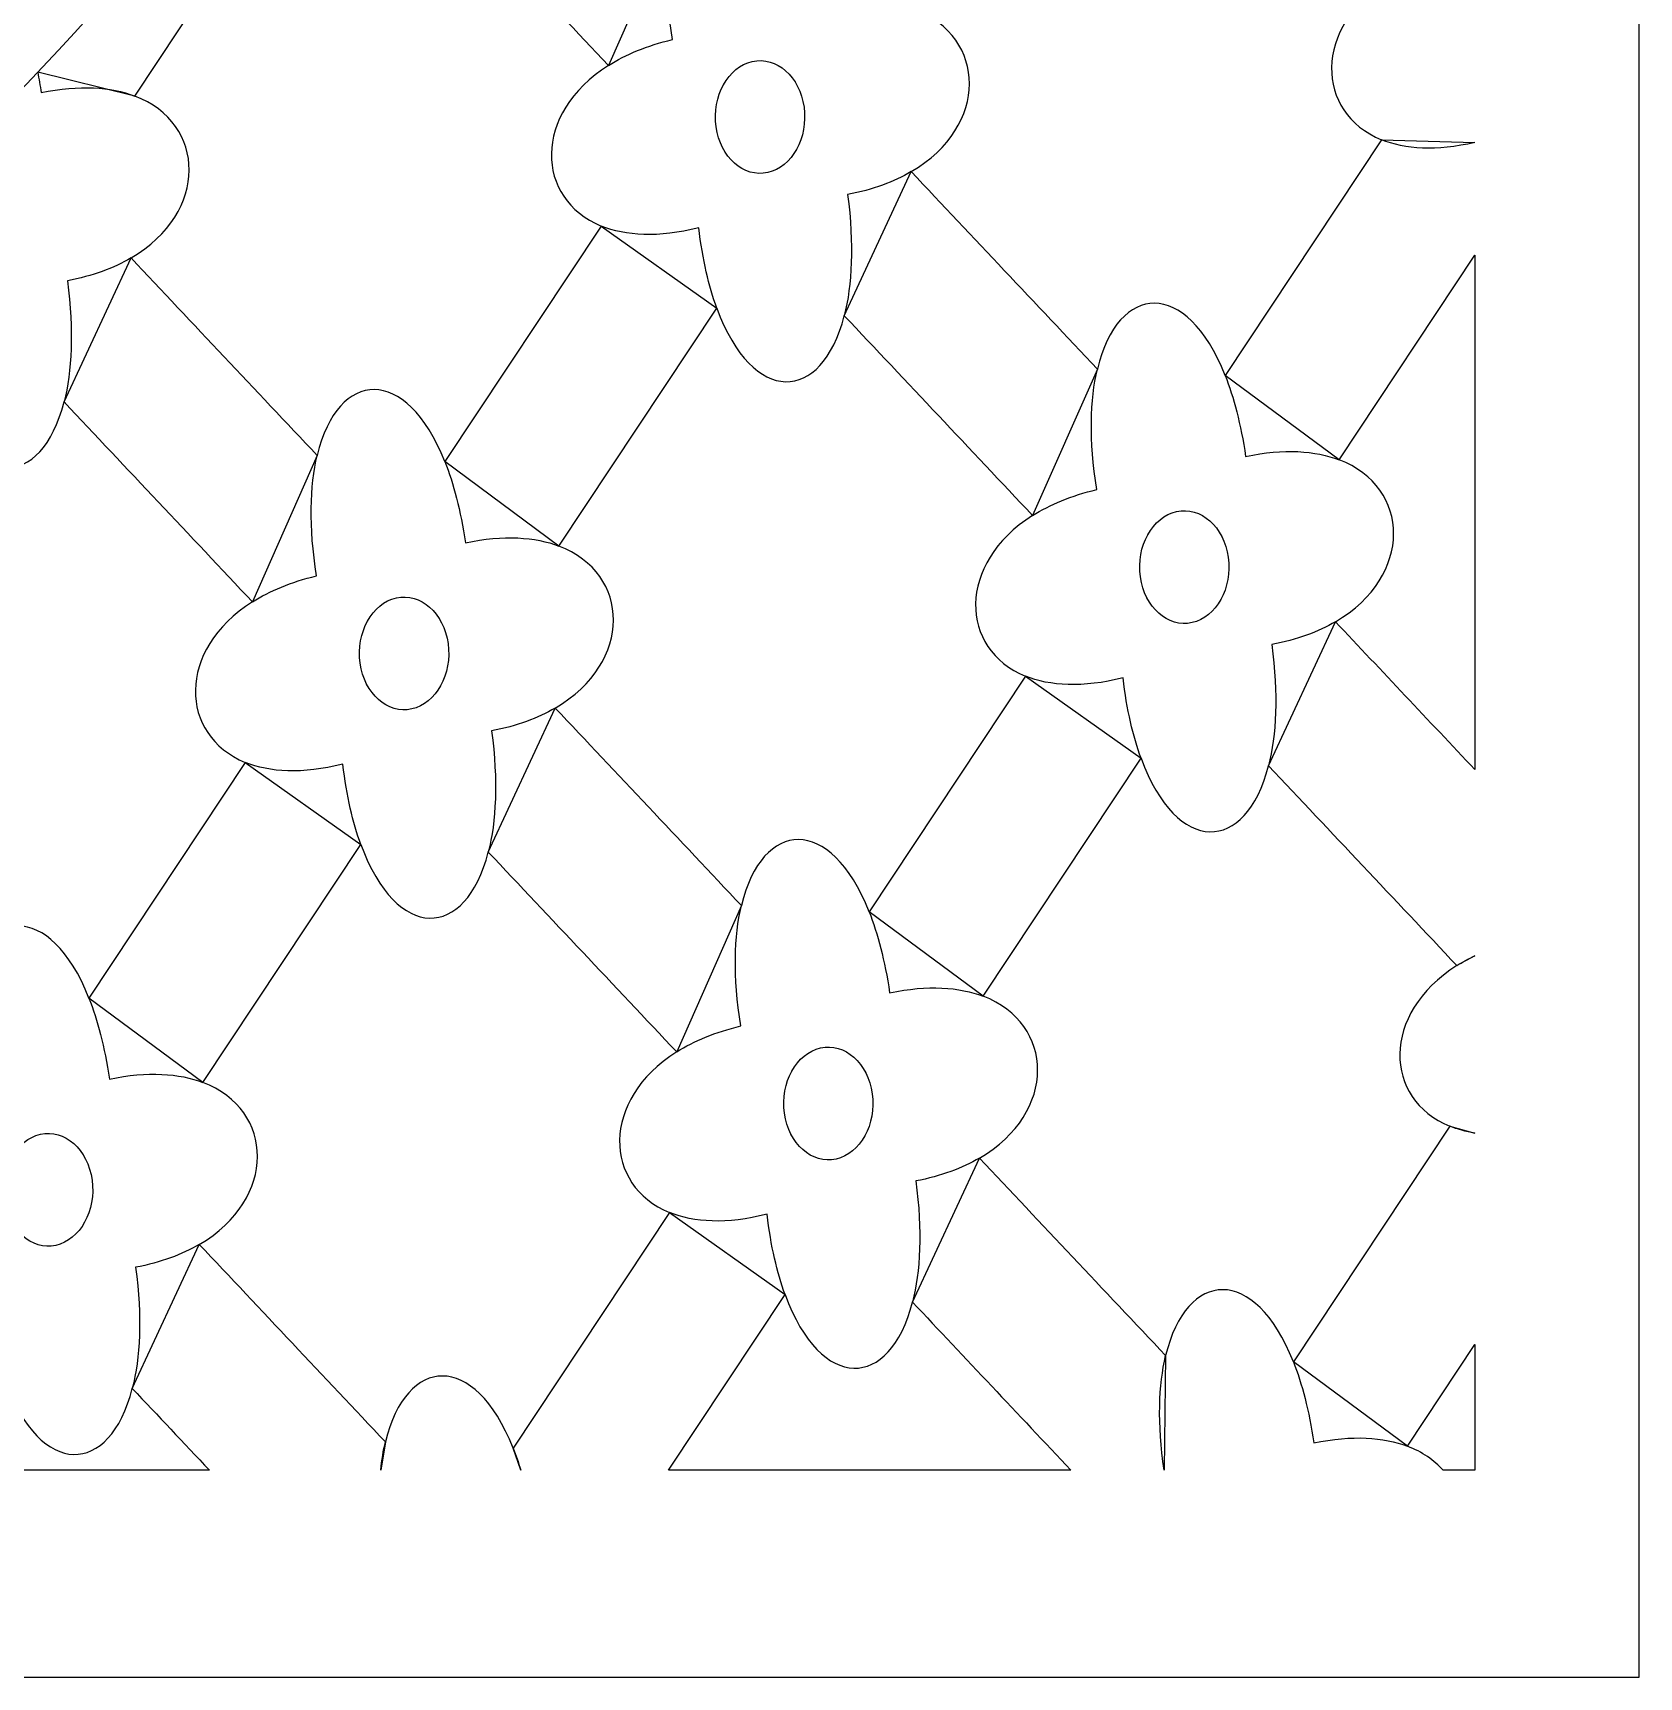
# Model space of a CAD drawing. Header units: centimetres. Extents: x 1.8 to 13.7, y -5.9 to 9.6.
# Drawn here: x 6.016 to 7.522, y -5.903 to -4.361 of the extents above; entities that cross this region are included whole.
import ezdxf

# ---------------------------------------------------------------- set-up
doc = ezdxf.new("R2010")
doc.units = ezdxf.units.CM
doc.header["$MEASUREMENT"] = 0
doc.layers.add('layer 1', color=7, linetype='Continuous')

msp = doc.modelspace()

# ---------------------------------------------------------------- linework, layer by layer
at = {"layer": 'layer 1', "color": 7}
for points, knots in [([(1.82375, 9.60243), (1.82375, 9.60243), (7.5222, 9.60243), (7.5222, 9.60243), (7.5222, 9.60243), (7.5222, 9.60243), (7.5222, -5.9026), (7.5222, -5.9026), (7.5222, -5.9026), (7.5222, -5.9026), (1.82375, -5.9026), (1.82375, -5.9026), (1.82375, -5.9026), (1.82375, -5.9026), (1.82375, 9.60243), (1.82375, 9.60243)], [0, 0, 0, 0, 0.2, 0.2, 0.2, 0.2, 0.4, 0.4, 0.4, 0.4, 0.6, 0.6, 0.6, 0.6, 1, 1, 1, 1]), ([(7.3682, -2.62354), (7.39259, -2.9877), (7.14111, -3.31673), (6.6514, -3.29242), (6.6514, -3.29242), (6.49824, -3.79455), (6.22865, -4.22455), (5.88486, -4.52902), (5.88486, -4.52902), (5.54106, -4.83346), (5.12304, -5.0124), (4.67301, -5.0124), (4.67301, -5.0124), (4.22299, -5.0124), (3.80498, -4.83346), (3.46118, -4.52902), (3.46118, -4.52902), (3.11738, -4.22455), (2.8478, -3.79455), (2.69464, -3.29242), (2.69464, -3.29242), (2.19987, -3.31698), (1.94828, -2.98088), (1.97869, -2.61225), (1.97869, -2.61225), (1.97869, -2.61225), (7.3682, -2.62354), (7.3682, -2.62354)], [0, 0, 0, 0, 0.125, 0.125, 0.125, 0.125, 0.25, 0.25, 0.25, 0.25, 0.375, 0.375, 0.375, 0.375, 0.5, 0.5, 0.5, 0.5, 0.625, 0.625, 0.625, 0.625, 0.75, 0.75, 0.75, 0.75, 1, 1, 1, 1]), ([(7.01432, -4.67634), (7.03365, -4.59525), (7.09789, -4.59066), (7.13404, -4.68216), (7.13404, -4.68216), (7.13404, -4.68216), (7.28065, -4.46123), (7.28065, -4.46123), (7.28065, -4.46123), (7.21855, -4.43584), (7.21579, -4.35589), (7.28735, -4.3107), (7.28735, -4.3107), (7.22849, -4.24823), (7.16961, -4.18578), (7.11074, -4.12332), (7.11074, -4.12332), (7.08968, -4.20598), (7.02486, -4.20808), (6.9913, -4.11626), (6.9913, -4.11626), (6.9913, -4.11626), (6.84325, -4.33934), (6.84325, -4.33934), (6.84325, -4.33934), (6.91066, -4.36506), (6.91317, -4.44828), (6.83979, -4.49118), (6.83979, -4.49118), (6.89796, -4.55291), (6.95614, -4.61462), (7.01432, -4.67634)], [0, 0, 0, 0, 0.1111111, 0.1111111, 0.1111111, 0.1111111, 0.2222222, 0.2222222, 0.2222222, 0.2222222, 0.3333333, 0.3333333, 0.3333333, 0.3333333, 0.4444444, 0.4444444, 0.4444444, 0.4444444, 0.5555556, 0.5555556, 0.5555556, 0.5555556, 0.6666667, 0.6666667, 0.6666667, 0.6666667, 0.7777778, 0.7777778, 0.7777778, 0.7777778, 1, 1, 1, 1]), ([(6.28284, -4.75726), (6.30217, -4.67616), (6.36641, -4.67158), (6.40255, -4.76307), (6.40255, -4.76307), (6.40255, -4.76307), (6.54918, -4.54215), (6.54918, -4.54215), (6.54918, -4.54215), (6.48706, -4.51674), (6.4843, -4.43681), (6.55588, -4.39161), (6.55588, -4.39161), (6.497, -4.32915), (6.43814, -4.2667), (6.37926, -4.20424), (6.37926, -4.20424), (6.3582, -4.28689), (6.29338, -4.289), (6.25981, -4.19718), (6.25981, -4.19718), (6.25981, -4.19718), (6.11177, -4.42026), (6.11177, -4.42026), (6.11177, -4.42026), (6.17918, -4.44598), (6.18169, -4.5292), (6.1083, -4.5721), (6.1083, -4.5721), (6.16648, -4.63381), (6.22465, -4.69553), (6.28284, -4.75726)], [0, 0, 0, 0, 0.1111111, 0.1111111, 0.1111111, 0.1111111, 0.2222222, 0.2222222, 0.2222222, 0.2222222, 0.3333333, 0.3333333, 0.3333333, 0.3333333, 0.4444444, 0.4444444, 0.4444444, 0.4444444, 0.5555556, 0.5555556, 0.5555556, 0.5555556, 0.6666667, 0.6666667, 0.6666667, 0.6666667, 0.7777778, 0.7777778, 0.7777778, 0.7777778, 1, 1, 1, 1]), ([(6.61658, -4.25439), (6.60979, -4.28288), (6.60853, -4.32078), (6.61599, -4.36731), (6.61599, -4.36731), (6.59204, -4.37295), (6.57205, -4.38139), (6.55588, -4.39161), (6.55588, -4.39161), (6.55588, -4.39161), (6.61658, -4.25439), (6.61658, -4.25439)], [0, 0, 0, 0, 0.25, 0.25, 0.25, 0.25, 0.5, 0.5, 0.5, 0.5, 1, 1, 1, 1]), ([(6.73925, -4.43077), (6.73526, -4.40208), (6.71348, -4.38281), (6.69079, -4.38788), (6.69079, -4.38788), (6.66811, -4.39293), (6.65286, -4.42045), (6.65687, -4.44914), (6.65687, -4.44914), (6.66087, -4.47784), (6.68263, -4.49709), (6.70532, -4.49204), (6.70532, -4.49204), (6.72801, -4.48699), (6.74325, -4.45947), (6.73925, -4.43077)], [0, 0, 0, 0, 0.2, 0.2, 0.2, 0.2, 0.4, 0.4, 0.4, 0.4, 0.6, 0.6, 0.6, 0.6, 1, 1, 1, 1]), ([(6.11177, -4.42026), (6.08948, -4.41175), (6.06013, -4.4095), (6.02405, -4.41711), (6.02405, -4.41711), (6.02307, -4.41051), (6.022, -4.40414), (6.02082, -4.39802), (6.02082, -4.39802), (6.02082, -4.39802), (6.11177, -4.42026), (6.11177, -4.42026)], [0, 0, 0, 0, 0.25, 0.25, 0.25, 0.25, 0.5, 0.5, 0.5, 0.5, 1, 1, 1, 1]), ([(7.28065, -4.46123), (7.30264, -4.47022), (7.33204, -4.47239), (7.36821, -4.46376), (7.36821, -4.46376), (7.36821, -4.46376), (7.28065, -4.46123), (7.28065, -4.46123)], [0, 0, 0, 0, 0.3333333, 0.3333333, 0.3333333, 0.3333333, 1, 1, 1, 1]), ([(6.77699, -4.62621), (6.78426, -4.59772), (6.78633, -4.55968), (6.78012, -4.51261), (6.78012, -4.51261), (6.80378, -4.50812), (6.82361, -4.50062), (6.83979, -4.49118), (6.83979, -4.49118), (6.83979, -4.49118), (6.77699, -4.62621), (6.77699, -4.62621)], [0, 0, 0, 0, 0.25, 0.25, 0.25, 0.25, 0.5, 0.5, 0.5, 0.5, 1, 1, 1, 1]), ([(6.54918, -4.54214), (6.57193, -4.55145), (6.60263, -4.55346), (6.64059, -4.54372), (6.64059, -4.54372), (6.64414, -4.57362), (6.65007, -4.59871), (6.65755, -4.61915), (6.65755, -4.61915), (6.65755, -4.61915), (6.54918, -4.54214), (6.54918, -4.54214)], [0, 0, 0, 0, 0.25, 0.25, 0.25, 0.25, 0.5, 0.5, 0.5, 0.5, 1, 1, 1, 1]), ([(6.04552, -4.70711), (6.05278, -4.67864), (6.05485, -4.6406), (6.04864, -4.59353), (6.04864, -4.59353), (6.07229, -4.58904), (6.09213, -4.58154), (6.1083, -4.5721), (6.1083, -4.5721), (6.1083, -4.5721), (6.04552, -4.70711), (6.04552, -4.70711)], [0, 0, 0, 0, 0.25, 0.25, 0.25, 0.25, 0.5, 0.5, 0.5, 0.5, 1, 1, 1, 1]), ([(7.36821, -4.56961), (7.36821, -4.56961), (7.24098, -4.76131), (7.24098, -4.76131), (7.24098, -4.76131), (7.3084, -4.78703), (7.31091, -4.87025), (7.23752, -4.91314), (7.23752, -4.91314), (7.28109, -4.95936), (7.32466, -5.00559), (7.36821, -5.05179), (7.36821, -5.05179), (7.36821, -5.05179), (7.36821, -4.56961), (7.36821, -4.56961)], [0, 0, 0, 0, 0.2, 0.2, 0.2, 0.2, 0.4, 0.4, 0.4, 0.4, 0.6, 0.6, 0.6, 0.6, 1, 1, 1, 1]), ([(6.68058, -5.17923), (6.6999, -5.09813), (6.76416, -5.09355), (6.80029, -5.18503), (6.80029, -5.18503), (6.80029, -5.18503), (6.94691, -4.96412), (6.94691, -4.96412), (6.94691, -4.96412), (6.8848, -4.93871), (6.88205, -4.85878), (6.95361, -4.81358), (6.95361, -4.81358), (6.89474, -4.75112), (6.83587, -4.68867), (6.77701, -4.62621), (6.77701, -4.62621), (6.75593, -4.70885), (6.69111, -4.71097), (6.65755, -4.61915), (6.65755, -4.61915), (6.65755, -4.61915), (6.5095, -4.84223), (6.5095, -4.84223), (6.5095, -4.84223), (6.57692, -4.86795), (6.57942, -4.95117), (6.50604, -4.99407), (6.50604, -4.99407), (6.56421, -5.05578), (6.6224, -5.1175), (6.68058, -5.17923)], [0, 0, 0, 0, 0.1111111, 0.1111111, 0.1111111, 0.1111111, 0.2222222, 0.2222222, 0.2222222, 0.2222222, 0.3333333, 0.3333333, 0.3333333, 0.3333333, 0.4444444, 0.4444444, 0.4444444, 0.4444444, 0.5555556, 0.5555556, 0.5555556, 0.5555556, 0.6666667, 0.6666667, 0.6666667, 0.6666667, 0.7777778, 0.7777778, 0.7777778, 0.7777778, 1, 1, 1, 1]), ([(7.01432, -4.67634), (7.00753, -4.70483), (7.00627, -4.74275), (7.01374, -4.78926), (7.01374, -4.78926), (6.98977, -4.7949), (6.9698, -4.80336), (6.95361, -4.81358), (6.95361, -4.81358), (6.95361, -4.81358), (7.01432, -4.67634), (7.01432, -4.67634)], [0, 0, 0, 0, 0.25, 0.25, 0.25, 0.25, 0.5, 0.5, 0.5, 0.5, 1, 1, 1, 1]), ([(7.24099, -4.76131), (7.2187, -4.75281), (7.18934, -4.75055), (7.15326, -4.75817), (7.15326, -4.75817), (7.14881, -4.72788), (7.14212, -4.70261), (7.13404, -4.68216), (7.13404, -4.68216), (7.13404, -4.68216), (7.24099, -4.76131), (7.24099, -4.76131)], [0, 0, 0, 0, 0.25, 0.25, 0.25, 0.25, 0.5, 0.5, 0.5, 0.5, 1, 1, 1, 1]), ([(5.94909, -5.26015), (5.96842, -5.17904), (6.03267, -5.17447), (6.06882, -5.26595), (6.06882, -5.26595), (6.06882, -5.26595), (6.21543, -5.04502), (6.21543, -5.04502), (6.21543, -5.04502), (6.15331, -5.01963), (6.15057, -4.93968), (6.22213, -4.89449), (6.22213, -4.89449), (6.16325, -4.83204), (6.10439, -4.76959), (6.04553, -4.70713), (6.04553, -4.70713), (6.02446, -4.78977), (5.95964, -4.79187), (5.92607, -4.70007), (5.92607, -4.70007), (5.92607, -4.70007), (5.77802, -4.92315), (5.77802, -4.92315), (5.77802, -4.92315), (5.84545, -4.94887), (5.84794, -5.03208), (5.77455, -5.07497), (5.77455, -5.07497), (5.83274, -5.1367), (5.89092, -5.19842), (5.94909, -5.26015)], [0, 0, 0, 0, 0.1111111, 0.1111111, 0.1111111, 0.1111111, 0.2222222, 0.2222222, 0.2222222, 0.2222222, 0.3333333, 0.3333333, 0.3333333, 0.3333333, 0.4444444, 0.4444444, 0.4444444, 0.4444444, 0.5555556, 0.5555556, 0.5555556, 0.5555556, 0.6666667, 0.6666667, 0.6666667, 0.6666667, 0.7777778, 0.7777778, 0.7777778, 0.7777778, 1, 1, 1, 1]), ([(6.28284, -4.75726), (6.27605, -4.78575), (6.27478, -4.82367), (6.28225, -4.87018), (6.28225, -4.87018), (6.25829, -4.87582), (6.23832, -4.88427), (6.22213, -4.89449), (6.22213, -4.89449), (6.22213, -4.89449), (6.28284, -4.75726), (6.28284, -4.75726)], [0, 0, 0, 0, 0.25, 0.25, 0.25, 0.25, 0.5, 0.5, 0.5, 0.5, 1, 1, 1, 1]), ([(6.5095, -4.84221), (6.48721, -4.83372), (6.45786, -4.83147), (6.42178, -4.83908), (6.42178, -4.83908), (6.41732, -4.80878), (6.41063, -4.78353), (6.40255, -4.76307), (6.40255, -4.76307), (6.40255, -4.76307), (6.5095, -4.84221), (6.5095, -4.84221)], [0, 0, 0, 0, 0.25, 0.25, 0.25, 0.25, 0.5, 0.5, 0.5, 0.5, 1, 1, 1, 1]), ([(7.13699, -4.85274), (7.13299, -4.82405), (7.11122, -4.80478), (7.08854, -4.80985), (7.08854, -4.80985), (7.06585, -4.8149), (7.05061, -4.84242), (7.0546, -4.87111), (7.0546, -4.87111), (7.0586, -4.89979), (7.08038, -4.91906), (7.10306, -4.91401), (7.10306, -4.91401), (7.12575, -4.90896), (7.141, -4.88142), (7.13699, -4.85274)], [0, 0, 0, 0, 0.2, 0.2, 0.2, 0.2, 0.4, 0.4, 0.4, 0.4, 0.6, 0.6, 0.6, 0.6, 1, 1, 1, 1]), ([(6.40551, -4.93366), (6.40151, -4.90497), (6.37973, -4.8857), (6.35705, -4.89077), (6.35705, -4.89077), (6.33436, -4.89582), (6.31912, -4.92334), (6.32313, -4.95202), (6.32313, -4.95202), (6.32712, -4.98071), (6.34889, -4.99998), (6.37157, -4.99493), (6.37157, -4.99493), (6.39426, -4.98986), (6.40951, -4.96234), (6.40551, -4.93366)], [0, 0, 0, 0, 0.2, 0.2, 0.2, 0.2, 0.4, 0.4, 0.4, 0.4, 0.6, 0.6, 0.6, 0.6, 1, 1, 1, 1]), ([(7.17474, -5.04817), (7.182, -5.01969), (7.18408, -4.98165), (7.17786, -4.93458), (7.17786, -4.93458), (7.20151, -4.93009), (7.22135, -4.92259), (7.23752, -4.91314), (7.23752, -4.91314), (7.23752, -4.91314), (7.17474, -5.04817), (7.17474, -5.04817)], [0, 0, 0, 0, 0.25, 0.25, 0.25, 0.25, 0.5, 0.5, 0.5, 0.5, 1, 1, 1, 1]), ([(6.94691, -4.96411), (6.96967, -4.97342), (7.00038, -4.97543), (7.03833, -4.96569), (7.03833, -4.96569), (7.04188, -4.99559), (7.04781, -5.02066), (7.05528, -5.04112), (7.05528, -5.04112), (7.05528, -5.04112), (6.94691, -4.96411), (6.94691, -4.96411)], [0, 0, 0, 0, 0.25, 0.25, 0.25, 0.25, 0.5, 0.5, 0.5, 0.5, 1, 1, 1, 1]), ([(6.44326, -5.12908), (6.45051, -5.10061), (6.45259, -5.06257), (6.44637, -5.0155), (6.44637, -5.0155), (6.47003, -5.01101), (6.48986, -5.00351), (6.50604, -4.99405), (6.50604, -4.99405), (6.50604, -4.99405), (6.44326, -5.12908), (6.44326, -5.12908)], [0, 0, 0, 0, 0.25, 0.25, 0.25, 0.25, 0.5, 0.5, 0.5, 0.5, 1, 1, 1, 1]), ([(6.21543, -5.04502), (6.23819, -5.05434), (6.26889, -5.05633), (6.30686, -5.0466), (6.30686, -5.0466), (6.31041, -5.07649), (6.31634, -5.10158), (6.32381, -5.12202), (6.32381, -5.12202), (6.32381, -5.12202), (6.21543, -5.04502), (6.21543, -5.04502)], [0, 0, 0, 0, 0.25, 0.25, 0.25, 0.25, 0.5, 0.5, 0.5, 0.5, 1, 1, 1, 1]), ([(7.07832, -5.6012), (7.09765, -5.52009), (7.16189, -5.51552), (7.19803, -5.607), (7.19803, -5.607), (7.19803, -5.607), (7.34465, -5.38608), (7.34465, -5.38608), (7.34465, -5.38608), (7.28254, -5.36068), (7.27978, -5.28073), (7.35135, -5.23554), (7.35135, -5.23554), (7.29248, -5.17309), (7.23361, -5.11064), (7.17474, -5.04817), (7.17474, -5.04817), (7.15368, -5.13082), (7.08886, -5.13292), (7.05528, -5.04112), (7.05528, -5.04112), (7.05528, -5.04112), (6.90725, -5.26418), (6.90725, -5.26418), (6.90725, -5.26418), (6.97466, -5.28992), (6.97717, -5.37313), (6.90378, -5.41602), (6.90378, -5.41602), (6.96195, -5.47775), (7.02013, -5.53947), (7.07832, -5.6012)], [0, 0, 0, 0, 0.1111111, 0.1111111, 0.1111111, 0.1111111, 0.2222222, 0.2222222, 0.2222222, 0.2222222, 0.3333333, 0.3333333, 0.3333333, 0.3333333, 0.4444444, 0.4444444, 0.4444444, 0.4444444, 0.5555556, 0.5555556, 0.5555556, 0.5555556, 0.6666667, 0.6666667, 0.6666667, 0.6666667, 0.7777778, 0.7777778, 0.7777778, 0.7777778, 1, 1, 1, 1]), ([(6.34683, -5.68212), (6.36616, -5.601), (6.4304, -5.59644), (6.46655, -5.68792), (6.46655, -5.68792), (6.46655, -5.68792), (6.61316, -5.46699), (6.61316, -5.46699), (6.61316, -5.46699), (6.55106, -5.4416), (6.5483, -5.36165), (6.61988, -5.31646), (6.61988, -5.31646), (6.561, -5.25401), (6.50212, -5.19154), (6.44326, -5.1291), (6.44326, -5.1291), (6.42219, -5.21174), (6.35738, -5.21384), (6.32381, -5.12202), (6.32381, -5.12202), (6.32381, -5.12202), (6.17576, -5.3451), (6.17576, -5.3451), (6.17576, -5.3451), (6.24318, -5.37082), (6.24569, -5.45404), (6.1723, -5.49694), (6.1723, -5.49694), (6.23047, -5.55867), (6.28865, -5.62039), (6.34683, -5.68212)], [0, 0, 0, 0, 0.1111111, 0.1111111, 0.1111111, 0.1111111, 0.2222222, 0.2222222, 0.2222222, 0.2222222, 0.3333333, 0.3333333, 0.3333333, 0.3333333, 0.4444444, 0.4444444, 0.4444444, 0.4444444, 0.5555556, 0.5555556, 0.5555556, 0.5555556, 0.6666667, 0.6666667, 0.6666667, 0.6666667, 0.7777778, 0.7777778, 0.7777778, 0.7777778, 1, 1, 1, 1]), ([(6.68058, -5.17923), (6.67378, -5.20772), (6.67253, -5.24562), (6.67999, -5.29215), (6.67999, -5.29215), (6.65603, -5.29779), (6.63605, -5.30624), (6.61988, -5.31646), (6.61988, -5.31646), (6.61988, -5.31646), (6.68058, -5.17923), (6.68058, -5.17923)], [0, 0, 0, 0, 0.25, 0.25, 0.25, 0.25, 0.5, 0.5, 0.5, 0.5, 1, 1, 1, 1]), ([(6.90725, -5.26418), (6.88496, -5.25568), (6.8556, -5.25344), (6.81952, -5.26105), (6.81952, -5.26105), (6.81507, -5.23075), (6.80838, -5.2055), (6.80029, -5.18503), (6.80029, -5.18503), (6.80029, -5.18503), (6.90725, -5.26418), (6.90725, -5.26418)], [0, 0, 0, 0, 0.25, 0.25, 0.25, 0.25, 0.5, 0.5, 0.5, 0.5, 1, 1, 1, 1]), ([(7.36821, -5.22623), (7.36219, -5.22913), (7.35658, -5.23224), (7.35135, -5.23554), (7.35135, -5.23554), (7.35135, -5.23554), (7.36821, -5.22623), (7.36821, -5.22623)], [0, 0, 0, 0, 0.3333333, 0.3333333, 0.3333333, 0.3333333, 1, 1, 1, 1]), ([(6.17576, -5.3451), (6.15348, -5.3366), (6.12412, -5.33436), (6.08803, -5.34196), (6.08803, -5.34196), (6.08357, -5.31167), (6.0769, -5.28642), (6.06882, -5.26595), (6.06882, -5.26595), (6.06882, -5.26595), (6.17576, -5.3451), (6.17576, -5.3451)], [0, 0, 0, 0, 0.25, 0.25, 0.25, 0.25, 0.5, 0.5, 0.5, 0.5, 1, 1, 1, 1]), ([(6.80325, -5.35563), (6.79924, -5.32694), (6.77748, -5.30767), (6.75479, -5.31272), (6.75479, -5.31272), (6.73211, -5.31779), (6.71686, -5.34531), (6.72086, -5.37399), (6.72086, -5.37399), (6.72486, -5.40268), (6.74663, -5.42195), (6.76932, -5.4169), (6.76932, -5.4169), (6.79201, -5.41183), (6.80725, -5.38431), (6.80325, -5.35563)], [0, 0, 0, 0, 0.2, 0.2, 0.2, 0.2, 0.4, 0.4, 0.4, 0.4, 0.6, 0.6, 0.6, 0.6, 1, 1, 1, 1]), ([(6.07176, -5.43654), (6.06777, -5.40786), (6.04599, -5.38859), (6.02332, -5.39364), (6.02332, -5.39364), (6.00062, -5.39869), (5.98538, -5.42621), (5.98938, -5.45491), (5.98938, -5.45491), (5.99338, -5.4836), (6.01514, -5.50287), (6.03783, -5.4978), (6.03783, -5.4978), (6.06053, -5.49275), (6.07577, -5.46523), (6.07176, -5.43654)], [0, 0, 0, 0, 0.2, 0.2, 0.2, 0.2, 0.4, 0.4, 0.4, 0.4, 0.6, 0.6, 0.6, 0.6, 1, 1, 1, 1]), ([(7.34465, -5.38608), (7.35174, -5.38898), (7.3596, -5.39116), (7.36821, -5.39251), (7.36821, -5.39251), (7.36821, -5.39251), (7.34465, -5.38608), (7.34465, -5.38608)], [0, 0, 0, 0, 0.3333333, 0.3333333, 0.3333333, 0.3333333, 1, 1, 1, 1]), ([(6.84099, -5.55105), (6.84826, -5.52256), (6.85032, -5.48454), (6.84412, -5.43745), (6.84412, -5.43745), (6.86777, -5.43297), (6.88761, -5.42547), (6.90378, -5.41602), (6.90378, -5.41602), (6.90378, -5.41602), (6.84099, -5.55105), (6.84099, -5.55105)], [0, 0, 0, 0, 0.25, 0.25, 0.25, 0.25, 0.5, 0.5, 0.5, 0.5, 1, 1, 1, 1]), ([(6.61318, -5.46699), (6.63593, -5.47631), (6.66663, -5.4783), (6.70459, -5.46857), (6.70459, -5.46857), (6.70814, -5.49848), (6.71407, -5.52355), (6.72155, -5.54399), (6.72155, -5.54399), (6.72155, -5.54399), (6.61318, -5.46699), (6.61318, -5.46699)], [0, 0, 0, 0, 0.25, 0.25, 0.25, 0.25, 0.5, 0.5, 0.5, 0.5, 1, 1, 1, 1]), ([(6.10952, -5.63197), (6.11678, -5.60348), (6.11884, -5.56544), (6.11264, -5.51839), (6.11264, -5.51839), (6.13629, -5.51388), (6.15613, -5.5064), (6.1723, -5.49694), (6.1723, -5.49694), (6.1723, -5.49694), (6.10952, -5.63197), (6.10952, -5.63197)], [0, 0, 0, 0, 0.25, 0.25, 0.25, 0.25, 0.5, 0.5, 0.5, 0.5, 1, 1, 1, 1]), ([(6.98951, -5.70861), (6.94, -5.65611), (6.8905, -5.60358), (6.84099, -5.55105), (6.84099, -5.55105), (6.81993, -5.63371), (6.75511, -5.63581), (6.72155, -5.54399), (6.72155, -5.54399), (6.72155, -5.54399), (6.61229, -5.70861), (6.61229, -5.70861), (6.61229, -5.70861), (6.61229, -5.70861), (6.98951, -5.70861), (6.98951, -5.70861)], [0, 0, 0, 0, 0.2, 0.2, 0.2, 0.2, 0.4, 0.4, 0.4, 0.4, 0.6, 0.6, 0.6, 0.6, 1, 1, 1, 1]), ([(7.36821, -5.59087), (7.36821, -5.59087), (7.30498, -5.68615), (7.30498, -5.68615), (7.30498, -5.68615), (7.31892, -5.69146), (7.33008, -5.69925), (7.33836, -5.70861), (7.33836, -5.70861), (7.33836, -5.70861), (7.36821, -5.70861), (7.36821, -5.70861), (7.36821, -5.70861), (7.36821, -5.70861), (7.36821, -5.59087), (7.36821, -5.59087)], [0, 0, 0, 0, 0.2, 0.2, 0.2, 0.2, 0.4, 0.4, 0.4, 0.4, 0.6, 0.6, 0.6, 0.6, 1, 1, 1, 1]), ([(7.07832, -5.6012), (7.0718, -5.62856), (7.07037, -5.66459), (7.07688, -5.70861), (7.07688, -5.70861), (7.07688, -5.70861), (7.07832, -5.6012), (7.07832, -5.6012)], [0, 0, 0, 0, 0.3333333, 0.3333333, 0.3333333, 0.3333333, 1, 1, 1, 1]), ([(7.30498, -5.68615), (7.2827, -5.67765), (7.25334, -5.67541), (7.21726, -5.68301), (7.21726, -5.68301), (7.2128, -5.65272), (7.20611, -5.62747), (7.19803, -5.607), (7.19803, -5.607), (7.19803, -5.607), (7.30498, -5.68615), (7.30498, -5.68615)], [0, 0, 0, 0, 0.25, 0.25, 0.25, 0.25, 0.5, 0.5, 0.5, 0.5, 1, 1, 1, 1]), ([(6.18175, -5.70861), (6.15767, -5.68307), (6.1336, -5.65751), (6.10952, -5.63197), (6.10952, -5.63197), (6.08846, -5.71462), (6.02364, -5.71673), (5.99006, -5.62491), (5.99006, -5.62491), (5.99006, -5.62491), (5.9345, -5.70861), (5.9345, -5.70861), (5.9345, -5.70861), (5.9345, -5.70861), (6.18175, -5.70861), (6.18175, -5.70861)], [0, 0, 0, 0, 0.2, 0.2, 0.2, 0.2, 0.4, 0.4, 0.4, 0.4, 0.6, 0.6, 0.6, 0.6, 1, 1, 1, 1]), ([(6.34683, -5.68212), (6.3449, -5.6902), (6.34342, -5.69904), (6.34246, -5.70861), (6.34246, -5.70861), (6.34246, -5.70861), (6.34683, -5.68212), (6.34683, -5.68212)], [0, 0, 0, 0, 0.3333333, 0.3333333, 0.3333333, 0.3333333, 1, 1, 1, 1]), ([(6.47372, -5.70861), (6.47148, -5.70125), (6.46909, -5.69435), (6.46655, -5.68792), (6.46655, -5.68792), (6.46655, -5.68792), (6.47372, -5.70861), (6.47372, -5.70861)], [0, 0, 0, 0, 0.3333333, 0.3333333, 0.3333333, 0.3333333, 1, 1, 1, 1])]:
    msp.add_open_spline(points, degree=3, knots=knots, dxfattribs=at)
at = {"layer": 'layer 1', "color": 250, "lineweight": 9}
for points, knots in [([(1.82375, 9.60243), (1.82375, 9.60243), (7.5222, 9.60243), (7.5222, 9.60243), (7.5222, 9.60243), (7.5222, 9.60243), (7.5222, -5.9026), (7.5222, -5.9026), (7.5222, -5.9026), (7.5222, -5.9026), (1.82375, -5.9026), (1.82375, -5.9026), (1.82375, -5.9026), (1.82375, -5.9026), (1.82375, 9.60243), (1.82375, 9.60243)], [0, 0, 0, 0, 0.2, 0.2, 0.2, 0.2, 0.4, 0.4, 0.4, 0.4, 0.6, 0.6, 0.6, 0.6, 1, 1, 1, 1]), ([(7.3682, -2.62354), (7.39259, -2.9877), (7.14111, -3.31673), (6.6514, -3.29242), (6.6514, -3.29242), (6.49824, -3.79455), (6.22865, -4.22455), (5.88486, -4.52902), (5.88486, -4.52902), (5.54106, -4.83346), (5.12304, -5.0124), (4.67301, -5.0124), (4.67301, -5.0124), (4.22299, -5.0124), (3.80498, -4.83346), (3.46118, -4.52902), (3.46118, -4.52902), (3.11738, -4.22455), (2.8478, -3.79455), (2.69464, -3.29242), (2.69464, -3.29242), (2.19987, -3.31698), (1.94828, -2.98088), (1.97869, -2.61225)], [0, 0, 0, 0, 0.1428571, 0.1428571, 0.1428571, 0.1428571, 0.2857143, 0.2857143, 0.2857143, 0.2857143, 0.4285714, 0.4285714, 0.4285714, 0.4285714, 0.5714286, 0.5714286, 0.5714286, 0.5714286, 0.7142857, 0.7142857, 0.7142857, 0.7142857, 1, 1, 1, 1]), ([(7.01432, -4.67634), (7.03365, -4.59525), (7.09789, -4.59066), (7.13404, -4.68216), (7.13404, -4.68216), (7.13404, -4.68216), (7.28065, -4.46123), (7.28065, -4.46123), (7.28065, -4.46123), (7.21855, -4.43584), (7.21579, -4.35589), (7.28735, -4.3107), (7.28735, -4.3107), (7.22849, -4.24823), (7.16961, -4.18578), (7.11074, -4.12332), (7.11074, -4.12332), (7.08968, -4.20598), (7.02486, -4.20808), (6.9913, -4.11626), (6.9913, -4.11626), (6.9913, -4.11626), (6.84325, -4.33934), (6.84325, -4.33934), (6.84325, -4.33934), (6.91066, -4.36506), (6.91317, -4.44828), (6.83979, -4.49118), (6.83979, -4.49118), (6.89796, -4.55291), (6.95614, -4.61462), (7.01432, -4.67634)], [0, 0, 0, 0, 0.1111111, 0.1111111, 0.1111111, 0.1111111, 0.2222222, 0.2222222, 0.2222222, 0.2222222, 0.3333333, 0.3333333, 0.3333333, 0.3333333, 0.4444444, 0.4444444, 0.4444444, 0.4444444, 0.5555556, 0.5555556, 0.5555556, 0.5555556, 0.6666667, 0.6666667, 0.6666667, 0.6666667, 0.7777778, 0.7777778, 0.7777778, 0.7777778, 1, 1, 1, 1]), ([(6.28284, -4.75726), (6.30217, -4.67616), (6.36641, -4.67158), (6.40255, -4.76307), (6.40255, -4.76307), (6.40255, -4.76307), (6.54918, -4.54215), (6.54918, -4.54215), (6.54918, -4.54215), (6.48706, -4.51674), (6.4843, -4.43681), (6.55588, -4.39161), (6.55588, -4.39161), (6.497, -4.32915), (6.43814, -4.2667), (6.37926, -4.20424), (6.37926, -4.20424), (6.3582, -4.28689), (6.29338, -4.289), (6.25981, -4.19718), (6.25981, -4.19718), (6.25981, -4.19718), (6.11177, -4.42026), (6.11177, -4.42026), (6.11177, -4.42026), (6.17918, -4.44598), (6.18169, -4.5292), (6.1083, -4.5721), (6.1083, -4.5721), (6.16648, -4.63381), (6.22465, -4.69553), (6.28284, -4.75726)], [0, 0, 0, 0, 0.1111111, 0.1111111, 0.1111111, 0.1111111, 0.2222222, 0.2222222, 0.2222222, 0.2222222, 0.3333333, 0.3333333, 0.3333333, 0.3333333, 0.4444444, 0.4444444, 0.4444444, 0.4444444, 0.5555556, 0.5555556, 0.5555556, 0.5555556, 0.6666667, 0.6666667, 0.6666667, 0.6666667, 0.7777778, 0.7777778, 0.7777778, 0.7777778, 1, 1, 1, 1]), ([(6.61658, -4.25439), (6.60979, -4.28288), (6.60853, -4.32078), (6.61599, -4.36731), (6.61599, -4.36731), (6.59204, -4.37295), (6.57205, -4.38139), (6.55588, -4.39161)], [0, 0, 0, 0, 0.3333333, 0.3333333, 0.3333333, 0.3333333, 1, 1, 1, 1]), ([(6.73925, -4.43077), (6.73526, -4.40208), (6.71348, -4.38281), (6.69079, -4.38788), (6.69079, -4.38788), (6.66811, -4.39293), (6.65286, -4.42045), (6.65687, -4.44914), (6.65687, -4.44914), (6.66087, -4.47784), (6.68263, -4.49709), (6.70532, -4.49204), (6.70532, -4.49204), (6.72801, -4.48699), (6.74325, -4.45947), (6.73925, -4.43077)], [0, 0, 0, 0, 0.2, 0.2, 0.2, 0.2, 0.4, 0.4, 0.4, 0.4, 0.6, 0.6, 0.6, 0.6, 1, 1, 1, 1]), ([(6.11177, -4.42026), (6.08948, -4.41175), (6.06013, -4.4095), (6.02405, -4.41711), (6.02405, -4.41711), (6.02307, -4.41051), (6.022, -4.40414), (6.02082, -4.39802)], [0, 0, 0, 0, 0.3333333, 0.3333333, 0.3333333, 0.3333333, 1, 1, 1, 1]), ([(6.77699, -4.62621), (6.78426, -4.59772), (6.78633, -4.55968), (6.78012, -4.51261), (6.78012, -4.51261), (6.80378, -4.50812), (6.82361, -4.50062), (6.83979, -4.49118)], [0, 0, 0, 0, 0.3333333, 0.3333333, 0.3333333, 0.3333333, 1, 1, 1, 1]), ([(6.54918, -4.54214), (6.57193, -4.55145), (6.60263, -4.55346), (6.64059, -4.54372), (6.64059, -4.54372), (6.64414, -4.57362), (6.65007, -4.59871), (6.65755, -4.61915)], [0, 0, 0, 0, 0.3333333, 0.3333333, 0.3333333, 0.3333333, 1, 1, 1, 1]), ([(6.04552, -4.70711), (6.05278, -4.67864), (6.05485, -4.6406), (6.04864, -4.59353), (6.04864, -4.59353), (6.07229, -4.58904), (6.09213, -4.58154), (6.1083, -4.5721)], [0, 0, 0, 0, 0.3333333, 0.3333333, 0.3333333, 0.3333333, 1, 1, 1, 1]), ([(7.36821, -4.56961), (7.36821, -4.56961), (7.24098, -4.76131), (7.24098, -4.76131), (7.24098, -4.76131), (7.3084, -4.78703), (7.31091, -4.87025), (7.23752, -4.91314), (7.23752, -4.91314), (7.28109, -4.95936), (7.32466, -5.00559), (7.36821, -5.05179), (7.36821, -5.05179), (7.36821, -5.05179), (7.36821, -4.56961), (7.36821, -4.56961)], [0, 0, 0, 0, 0.2, 0.2, 0.2, 0.2, 0.4, 0.4, 0.4, 0.4, 0.6, 0.6, 0.6, 0.6, 1, 1, 1, 1]), ([(6.68058, -5.17923), (6.6999, -5.09813), (6.76416, -5.09355), (6.80029, -5.18503), (6.80029, -5.18503), (6.80029, -5.18503), (6.94691, -4.96412), (6.94691, -4.96412), (6.94691, -4.96412), (6.8848, -4.93871), (6.88205, -4.85878), (6.95361, -4.81358), (6.95361, -4.81358), (6.89474, -4.75112), (6.83587, -4.68867), (6.77701, -4.62621), (6.77701, -4.62621), (6.75593, -4.70885), (6.69111, -4.71097), (6.65755, -4.61915), (6.65755, -4.61915), (6.65755, -4.61915), (6.5095, -4.84223), (6.5095, -4.84223), (6.5095, -4.84223), (6.57692, -4.86795), (6.57942, -4.95117), (6.50604, -4.99407), (6.50604, -4.99407), (6.56421, -5.05578), (6.6224, -5.1175), (6.68058, -5.17923)], [0, 0, 0, 0, 0.1111111, 0.1111111, 0.1111111, 0.1111111, 0.2222222, 0.2222222, 0.2222222, 0.2222222, 0.3333333, 0.3333333, 0.3333333, 0.3333333, 0.4444444, 0.4444444, 0.4444444, 0.4444444, 0.5555556, 0.5555556, 0.5555556, 0.5555556, 0.6666667, 0.6666667, 0.6666667, 0.6666667, 0.7777778, 0.7777778, 0.7777778, 0.7777778, 1, 1, 1, 1]), ([(7.01432, -4.67634), (7.00753, -4.70483), (7.00627, -4.74275), (7.01374, -4.78926), (7.01374, -4.78926), (6.98977, -4.7949), (6.9698, -4.80336), (6.95361, -4.81358)], [0, 0, 0, 0, 0.3333333, 0.3333333, 0.3333333, 0.3333333, 1, 1, 1, 1]), ([(7.24099, -4.76131), (7.2187, -4.75281), (7.18934, -4.75055), (7.15326, -4.75817), (7.15326, -4.75817), (7.14881, -4.72788), (7.14212, -4.70261), (7.13404, -4.68216)], [0, 0, 0, 0, 0.3333333, 0.3333333, 0.3333333, 0.3333333, 1, 1, 1, 1]), ([(5.94909, -5.26015), (5.96842, -5.17904), (6.03267, -5.17447), (6.06882, -5.26595), (6.06882, -5.26595), (6.06882, -5.26595), (6.21543, -5.04502), (6.21543, -5.04502), (6.21543, -5.04502), (6.15331, -5.01963), (6.15057, -4.93968), (6.22213, -4.89449), (6.22213, -4.89449), (6.16325, -4.83204), (6.10439, -4.76959), (6.04553, -4.70713), (6.04553, -4.70713), (6.02446, -4.78977), (5.95964, -4.79187), (5.92607, -4.70007), (5.92607, -4.70007), (5.92607, -4.70007), (5.77802, -4.92315), (5.77802, -4.92315), (5.77802, -4.92315), (5.84545, -4.94887), (5.84794, -5.03208), (5.77455, -5.07497), (5.77455, -5.07497), (5.83274, -5.1367), (5.89092, -5.19842), (5.94909, -5.26015)], [0, 0, 0, 0, 0.1111111, 0.1111111, 0.1111111, 0.1111111, 0.2222222, 0.2222222, 0.2222222, 0.2222222, 0.3333333, 0.3333333, 0.3333333, 0.3333333, 0.4444444, 0.4444444, 0.4444444, 0.4444444, 0.5555556, 0.5555556, 0.5555556, 0.5555556, 0.6666667, 0.6666667, 0.6666667, 0.6666667, 0.7777778, 0.7777778, 0.7777778, 0.7777778, 1, 1, 1, 1]), ([(6.28284, -4.75726), (6.27605, -4.78575), (6.27478, -4.82367), (6.28225, -4.87018), (6.28225, -4.87018), (6.25829, -4.87582), (6.23832, -4.88427), (6.22213, -4.89449)], [0, 0, 0, 0, 0.3333333, 0.3333333, 0.3333333, 0.3333333, 1, 1, 1, 1]), ([(6.5095, -4.84221), (6.48721, -4.83372), (6.45786, -4.83147), (6.42178, -4.83908), (6.42178, -4.83908), (6.41732, -4.80878), (6.41063, -4.78353), (6.40255, -4.76307)], [0, 0, 0, 0, 0.3333333, 0.3333333, 0.3333333, 0.3333333, 1, 1, 1, 1]), ([(7.13699, -4.85274), (7.13299, -4.82405), (7.11122, -4.80478), (7.08854, -4.80985), (7.08854, -4.80985), (7.06585, -4.8149), (7.05061, -4.84242), (7.0546, -4.87111), (7.0546, -4.87111), (7.0586, -4.89979), (7.08038, -4.91906), (7.10306, -4.91401), (7.10306, -4.91401), (7.12575, -4.90896), (7.141, -4.88142), (7.13699, -4.85274)], [0, 0, 0, 0, 0.2, 0.2, 0.2, 0.2, 0.4, 0.4, 0.4, 0.4, 0.6, 0.6, 0.6, 0.6, 1, 1, 1, 1]), ([(6.40551, -4.93366), (6.40151, -4.90497), (6.37973, -4.8857), (6.35705, -4.89077), (6.35705, -4.89077), (6.33436, -4.89582), (6.31912, -4.92334), (6.32313, -4.95202), (6.32313, -4.95202), (6.32712, -4.98071), (6.34889, -4.99998), (6.37157, -4.99493), (6.37157, -4.99493), (6.39426, -4.98986), (6.40951, -4.96234), (6.40551, -4.93366)], [0, 0, 0, 0, 0.2, 0.2, 0.2, 0.2, 0.4, 0.4, 0.4, 0.4, 0.6, 0.6, 0.6, 0.6, 1, 1, 1, 1]), ([(7.17474, -5.04817), (7.182, -5.01969), (7.18408, -4.98165), (7.17786, -4.93458), (7.17786, -4.93458), (7.20151, -4.93009), (7.22135, -4.92259), (7.23752, -4.91314)], [0, 0, 0, 0, 0.3333333, 0.3333333, 0.3333333, 0.3333333, 1, 1, 1, 1]), ([(6.94691, -4.96411), (6.96967, -4.97342), (7.00038, -4.97543), (7.03833, -4.96569), (7.03833, -4.96569), (7.04188, -4.99559), (7.04781, -5.02066), (7.05528, -5.04112)], [0, 0, 0, 0, 0.3333333, 0.3333333, 0.3333333, 0.3333333, 1, 1, 1, 1]), ([(6.44326, -5.12908), (6.45051, -5.10061), (6.45259, -5.06257), (6.44637, -5.0155), (6.44637, -5.0155), (6.47003, -5.01101), (6.48986, -5.00351), (6.50604, -4.99405)], [0, 0, 0, 0, 0.3333333, 0.3333333, 0.3333333, 0.3333333, 1, 1, 1, 1]), ([(6.21543, -5.04502), (6.23819, -5.05434), (6.26889, -5.05633), (6.30686, -5.0466), (6.30686, -5.0466), (6.31041, -5.07649), (6.31634, -5.10158), (6.32381, -5.12202)], [0, 0, 0, 0, 0.3333333, 0.3333333, 0.3333333, 0.3333333, 1, 1, 1, 1]), ([(7.07832, -5.6012), (7.09765, -5.52009), (7.16189, -5.51552), (7.19803, -5.607), (7.19803, -5.607), (7.19803, -5.607), (7.34465, -5.38608), (7.34465, -5.38608), (7.34465, -5.38608), (7.28254, -5.36068), (7.27978, -5.28073), (7.35135, -5.23554), (7.35135, -5.23554), (7.29248, -5.17309), (7.23361, -5.11064), (7.17474, -5.04817), (7.17474, -5.04817), (7.15368, -5.13082), (7.08886, -5.13292), (7.05528, -5.04112), (7.05528, -5.04112), (7.05528, -5.04112), (6.90725, -5.26418), (6.90725, -5.26418), (6.90725, -5.26418), (6.97466, -5.28992), (6.97717, -5.37313), (6.90378, -5.41602), (6.90378, -5.41602), (6.96195, -5.47775), (7.02013, -5.53947), (7.07832, -5.6012)], [0, 0, 0, 0, 0.1111111, 0.1111111, 0.1111111, 0.1111111, 0.2222222, 0.2222222, 0.2222222, 0.2222222, 0.3333333, 0.3333333, 0.3333333, 0.3333333, 0.4444444, 0.4444444, 0.4444444, 0.4444444, 0.5555556, 0.5555556, 0.5555556, 0.5555556, 0.6666667, 0.6666667, 0.6666667, 0.6666667, 0.7777778, 0.7777778, 0.7777778, 0.7777778, 1, 1, 1, 1]), ([(6.34683, -5.68212), (6.36616, -5.601), (6.4304, -5.59644), (6.46655, -5.68792), (6.46655, -5.68792), (6.46655, -5.68792), (6.61316, -5.46699), (6.61316, -5.46699), (6.61316, -5.46699), (6.55106, -5.4416), (6.5483, -5.36165), (6.61988, -5.31646), (6.61988, -5.31646), (6.561, -5.25401), (6.50212, -5.19154), (6.44326, -5.1291), (6.44326, -5.1291), (6.42219, -5.21174), (6.35738, -5.21384), (6.32381, -5.12202), (6.32381, -5.12202), (6.32381, -5.12202), (6.17576, -5.3451), (6.17576, -5.3451), (6.17576, -5.3451), (6.24318, -5.37082), (6.24569, -5.45404), (6.1723, -5.49694), (6.1723, -5.49694), (6.23047, -5.55867), (6.28865, -5.62039), (6.34683, -5.68212)], [0, 0, 0, 0, 0.1111111, 0.1111111, 0.1111111, 0.1111111, 0.2222222, 0.2222222, 0.2222222, 0.2222222, 0.3333333, 0.3333333, 0.3333333, 0.3333333, 0.4444444, 0.4444444, 0.4444444, 0.4444444, 0.5555556, 0.5555556, 0.5555556, 0.5555556, 0.6666667, 0.6666667, 0.6666667, 0.6666667, 0.7777778, 0.7777778, 0.7777778, 0.7777778, 1, 1, 1, 1]), ([(6.68058, -5.17923), (6.67378, -5.20772), (6.67253, -5.24562), (6.67999, -5.29215), (6.67999, -5.29215), (6.65603, -5.29779), (6.63605, -5.30624), (6.61988, -5.31646)], [0, 0, 0, 0, 0.3333333, 0.3333333, 0.3333333, 0.3333333, 1, 1, 1, 1]), ([(6.90725, -5.26418), (6.88496, -5.25568), (6.8556, -5.25344), (6.81952, -5.26105), (6.81952, -5.26105), (6.81507, -5.23075), (6.80838, -5.2055), (6.80029, -5.18503)], [0, 0, 0, 0, 0.3333333, 0.3333333, 0.3333333, 0.3333333, 1, 1, 1, 1]), ([(6.17576, -5.3451), (6.15348, -5.3366), (6.12412, -5.33436), (6.08803, -5.34196), (6.08803, -5.34196), (6.08357, -5.31167), (6.0769, -5.28642), (6.06882, -5.26595)], [0, 0, 0, 0, 0.3333333, 0.3333333, 0.3333333, 0.3333333, 1, 1, 1, 1]), ([(6.80325, -5.35563), (6.79924, -5.32694), (6.77748, -5.30767), (6.75479, -5.31272), (6.75479, -5.31272), (6.73211, -5.31779), (6.71686, -5.34531), (6.72086, -5.37399), (6.72086, -5.37399), (6.72486, -5.40268), (6.74663, -5.42195), (6.76932, -5.4169), (6.76932, -5.4169), (6.79201, -5.41183), (6.80725, -5.38431), (6.80325, -5.35563)], [0, 0, 0, 0, 0.2, 0.2, 0.2, 0.2, 0.4, 0.4, 0.4, 0.4, 0.6, 0.6, 0.6, 0.6, 1, 1, 1, 1]), ([(6.07176, -5.43654), (6.06777, -5.40786), (6.04599, -5.38859), (6.02332, -5.39364), (6.02332, -5.39364), (6.00062, -5.39869), (5.98538, -5.42621), (5.98938, -5.45491), (5.98938, -5.45491), (5.99338, -5.4836), (6.01514, -5.50287), (6.03783, -5.4978), (6.03783, -5.4978), (6.06053, -5.49275), (6.07577, -5.46523), (6.07176, -5.43654)], [0, 0, 0, 0, 0.2, 0.2, 0.2, 0.2, 0.4, 0.4, 0.4, 0.4, 0.6, 0.6, 0.6, 0.6, 1, 1, 1, 1]), ([(6.84099, -5.55105), (6.84826, -5.52256), (6.85032, -5.48454), (6.84412, -5.43745), (6.84412, -5.43745), (6.86777, -5.43297), (6.88761, -5.42547), (6.90378, -5.41602)], [0, 0, 0, 0, 0.3333333, 0.3333333, 0.3333333, 0.3333333, 1, 1, 1, 1]), ([(6.61318, -5.46699), (6.63593, -5.47631), (6.66663, -5.4783), (6.70459, -5.46857), (6.70459, -5.46857), (6.70814, -5.49848), (6.71407, -5.52355), (6.72155, -5.54399)], [0, 0, 0, 0, 0.3333333, 0.3333333, 0.3333333, 0.3333333, 1, 1, 1, 1]), ([(6.10952, -5.63197), (6.11678, -5.60348), (6.11884, -5.56544), (6.11264, -5.51839), (6.11264, -5.51839), (6.13629, -5.51388), (6.15613, -5.5064), (6.1723, -5.49694)], [0, 0, 0, 0, 0.3333333, 0.3333333, 0.3333333, 0.3333333, 1, 1, 1, 1]), ([(6.98951, -5.70861), (6.94, -5.65611), (6.8905, -5.60358), (6.84099, -5.55105), (6.84099, -5.55105), (6.81993, -5.63371), (6.75511, -5.63581), (6.72155, -5.54399), (6.72155, -5.54399), (6.72155, -5.54399), (6.61229, -5.70861), (6.61229, -5.70861), (6.61229, -5.70861), (6.61229, -5.70861), (6.98951, -5.70861), (6.98951, -5.70861)], [0, 0, 0, 0, 0.2, 0.2, 0.2, 0.2, 0.4, 0.4, 0.4, 0.4, 0.6, 0.6, 0.6, 0.6, 1, 1, 1, 1]), ([(7.36821, -5.59087), (7.36821, -5.59087), (7.30498, -5.68615), (7.30498, -5.68615), (7.30498, -5.68615), (7.31892, -5.69146), (7.33008, -5.69925), (7.33836, -5.70861), (7.33836, -5.70861), (7.33836, -5.70861), (7.36821, -5.70861), (7.36821, -5.70861), (7.36821, -5.70861), (7.36821, -5.70861), (7.36821, -5.59087), (7.36821, -5.59087)], [0, 0, 0, 0, 0.2, 0.2, 0.2, 0.2, 0.4, 0.4, 0.4, 0.4, 0.6, 0.6, 0.6, 0.6, 1, 1, 1, 1]), ([(7.30498, -5.68615), (7.2827, -5.67765), (7.25334, -5.67541), (7.21726, -5.68301), (7.21726, -5.68301), (7.2128, -5.65272), (7.20611, -5.62747), (7.19803, -5.607)], [0, 0, 0, 0, 0.3333333, 0.3333333, 0.3333333, 0.3333333, 1, 1, 1, 1]), ([(6.18175, -5.70861), (6.15767, -5.68307), (6.1336, -5.65751), (6.10952, -5.63197), (6.10952, -5.63197), (6.08846, -5.71462), (6.02364, -5.71673), (5.99006, -5.62491), (5.99006, -5.62491), (5.99006, -5.62491), (5.9345, -5.70861), (5.9345, -5.70861), (5.9345, -5.70861), (5.9345, -5.70861), (6.18175, -5.70861), (6.18175, -5.70861)], [0, 0, 0, 0, 0.2, 0.2, 0.2, 0.2, 0.4, 0.4, 0.4, 0.4, 0.6, 0.6, 0.6, 0.6, 1, 1, 1, 1])]:
    msp.add_open_spline(points, degree=3, knots=knots, dxfattribs=at)
for points in [[(7.28065, -4.46123), (7.30264, -4.47022), (7.33204, -4.47239), (7.36821, -4.46376)], [(7.36821, -5.22623), (7.36219, -5.22913), (7.35658, -5.23224), (7.35135, -5.23554)], [(7.34465, -5.38608), (7.35174, -5.38898), (7.3596, -5.39116), (7.36821, -5.39251)], [(7.07832, -5.6012), (7.0718, -5.62856), (7.07037, -5.66459), (7.07688, -5.70861)], [(6.34683, -5.68212), (6.3449, -5.6902), (6.34342, -5.69904), (6.34246, -5.70861)], [(6.47372, -5.70861), (6.47148, -5.70125), (6.46909, -5.69435), (6.46655, -5.68792)]]:
    msp.add_open_spline(points, degree=3, dxfattribs=at)

doc.saveas('drawing.dxf')
